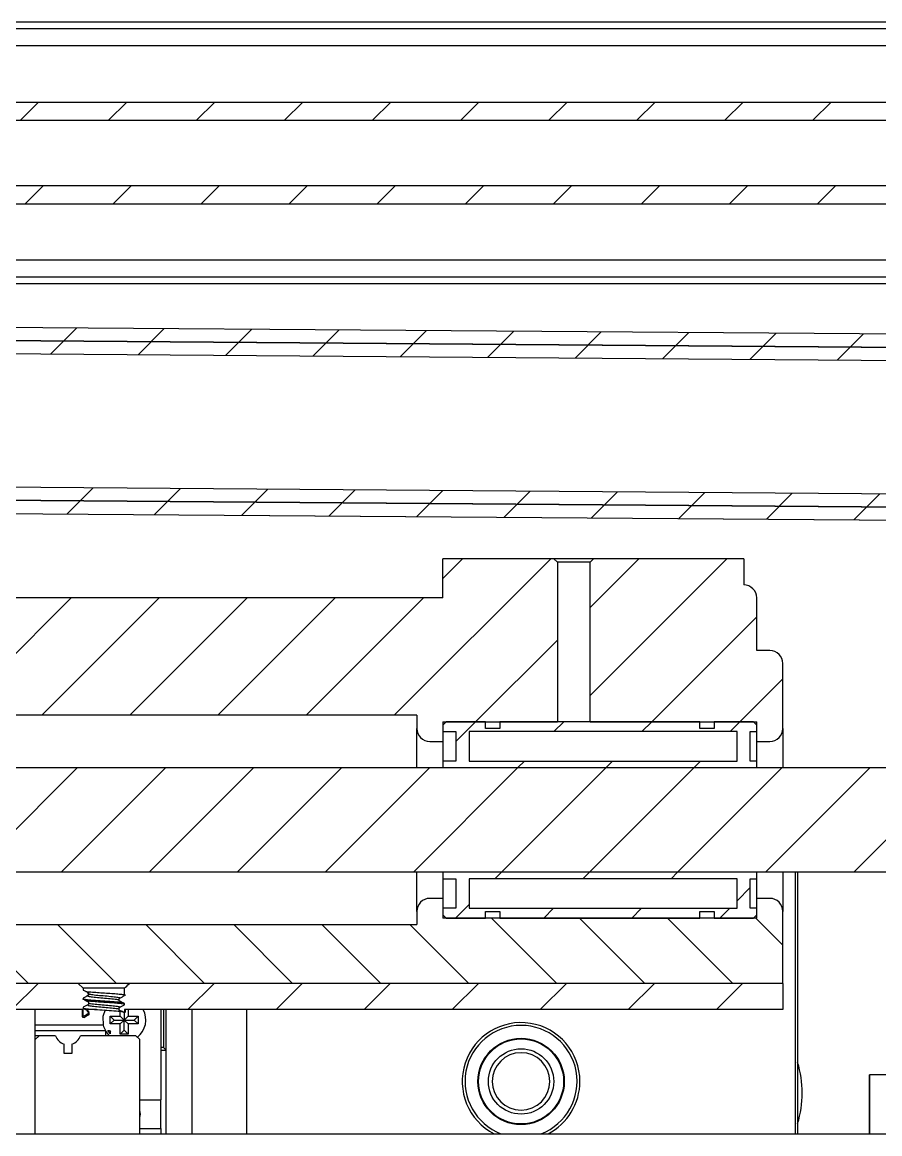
# Model space of a CAD drawing. Header units: millimetres. Extents: x -300 to 1184, y 5 to 1469.
# Drawn here: x 740.3 to 784, y 679.6 to 736.2 of the extents above; entities that cross this region are included whole.
import ezdxf

# ---------------------------------------------------------------- set-up
doc = ezdxf.new("R2010")
doc.units = ezdxf.units.MM

msp = doc.modelspace()

# ---------------------------------------------------------------- hatches: boundary and pattern name
at = {"linetype": 'Continuous', "lineweight": 18}
h = msp.add_hatch(dxfattribs=at)
h.set_pattern_fill('ANSI31', style=0)
h.paths.add_polyline_path([(686.414, 732.169), (686.414, 731.236), (931.081, 731.236), (931.081, 732.169)], flags=0)
h = msp.add_hatch(dxfattribs=at)
h.set_pattern_fill('ANSI31', style=0)
h.paths.add_polyline_path([(931.081, 726.969), (931.081, 727.902), (686.414, 727.902), (686.414, 726.969)], flags=0)
h = msp.add_hatch(dxfattribs=at)
h.set_pattern_fill('ANSI31', style=0)
edge = h.paths.add_edge_path(flags=0)
edge.add_line((919.395, 719.31), (919.364, 719.31))
edge.add_line((919.364, 719.31), (699.779, 720.977))
edge.add_arc((699.748, 716.236), 4.741, 89.6263, 269.6263)
edge.add_line((699.717, 711.495), (919.333, 709.828))
edge.add_arc((919.364, 714.569), 4.741, 269.6263, 449.6263)
edge = h.paths.add_edge_path(flags=0)
edge.add_arc((699.748, 716.236), 3.408, 89.4801, 269.4801, ccw=False)
edge.add_line((699.779, 719.644), (919.364, 717.977))
edge.add_line((919.364, 717.977), (919.395, 717.977))
edge.add_arc((919.364, 714.569), 3.408, -90.5199, 89.4801, ccw=False)
edge.add_line((919.333, 711.161), (699.717, 712.828))
h = msp.add_hatch(dxfattribs=at)
h.set_pattern_fill('ANSI31', style=0)
edge = h.paths.add_edge_path(flags=0)
edge.add_arc((761.095, 700.236), 0.667, 180, 270)
edge.add_line((761.095, 699.569), (761.762, 699.569))
edge.add_line((761.762, 699.569), (761.762, 700.569))
edge.add_line((761.762, 700.569), (767.595, 700.569))
edge.add_line((767.595, 700.569), (767.595, 708.702))
edge.add_line((767.595, 708.702), (767.412, 708.886))
edge.add_line((767.412, 708.886), (761.762, 708.886))
edge.add_line((761.762, 708.886), (761.762, 706.884))
edge.add_line((761.762, 706.884), (729.095, 706.884))
edge.add_line((729.095, 706.884), (729.095, 708.886))
edge.add_line((729.095, 708.886), (722.778, 708.886))
edge.add_line((722.778, 708.886), (722.595, 708.702))
edge.add_line((722.595, 708.702), (722.595, 700.569))
edge.add_line((722.595, 700.569), (729.095, 700.569))
edge.add_line((729.095, 700.569), (729.095, 699.569))
edge.add_line((729.095, 699.569), (729.762, 699.569))
edge.add_arc((729.762, 700.236), 0.667, 270, 360)
edge.add_line((730.428, 700.236), (730.428, 700.902))
edge.add_line((730.428, 700.902), (760.428, 700.902))
edge.add_line((760.428, 700.902), (760.428, 700.236))
h = msp.add_hatch(dxfattribs=at)
h.set_pattern_fill('ANSI31', style=0)
edge = h.paths.add_edge_path(flags=0)
edge.add_arc((778.428, 700.236), 0.667, 270, 360)
edge.add_line((779.095, 700.236), (779.095, 703.537))
edge.add_arc((778.428, 703.537), 0.667, 0, 90)
edge.add_line((778.428, 704.204), (777.762, 704.204))
edge.add_line((777.762, 704.204), (777.762, 706.886))
edge.add_arc((777.095, 706.886), 0.667, 0, 90)
edge.add_line((777.095, 707.552), (777.095, 708.886))
edge.add_line((777.095, 708.886), (769.445, 708.886))
edge.add_line((769.445, 708.886), (769.262, 708.702))
edge.add_line((769.262, 708.702), (769.262, 700.569))
edge.add_line((769.262, 700.569), (777.762, 700.569))
edge.add_line((777.762, 700.569), (777.762, 699.569))
edge.add_line((777.762, 699.569), (778.428, 699.569))
h = msp.add_hatch(dxfattribs=at)
h.set_pattern_fill('ANSI31', style=0)
h.paths.add_polyline_path([(762.428, 700.069), (762.428, 698.569), (761.762, 698.569), (761.762, 698.236), (777.762, 698.236), (777.762, 698.569), (777.428, 698.569), (777.428, 700.069), (777.762, 700.069), (777.762, 700.402), (777.595, 700.569), (775.595, 700.569), (775.595, 700.236), (774.862, 700.236), (774.862, 700.569), (764.662, 700.569), (764.662, 700.236), (763.928, 700.236), (763.928, 700.569), (761.928, 700.569), (761.762, 700.402), (761.762, 700.069)], flags=0)
h.paths.add_polyline_path([(776.762, 700.069), (776.762, 698.569), (763.095, 698.569), (763.095, 700.069)], flags=0)
h = msp.add_hatch(dxfattribs=at)
h.set_pattern_fill('ANSI31', style=0)
h.paths.add_polyline_path([(682.414, 692.902), (927.081, 692.902), (927.081, 698.236), (682.414, 698.236)], flags=0)
h = msp.add_hatch(dxfattribs=at)
h.set_pattern_fill('ANSI31', style=0)
h.paths.add_polyline_path([(761.762, 692.902), (761.762, 692.569), (762.428, 692.569), (762.428, 691.069), (761.762, 691.069), (761.762, 690.736), (761.928, 690.569), (763.928, 690.569), (763.928, 690.902), (764.662, 690.902), (764.662, 690.569), (774.862, 690.569), (774.862, 690.902), (775.595, 690.902), (775.595, 690.569), (777.595, 690.569), (777.762, 690.736), (777.762, 691.069), (777.428, 691.069), (777.428, 692.569), (777.762, 692.569), (777.762, 692.902)], flags=0)
h.paths.add_polyline_path([(776.762, 692.569), (776.762, 691.069), (763.095, 691.069), (763.095, 692.569)], flags=0)
h = msp.add_hatch(dxfattribs=at)
h.set_pattern_fill('ANSI31', angle=90, style=0)
edge = h.paths.add_edge_path(flags=0)
edge.add_arc((761.095, 690.902), 0.667, 90, 180)
edge.add_line((760.428, 690.902), (760.428, 690.236))
edge.add_line((760.428, 690.236), (730.428, 690.236))
edge.add_line((730.428, 690.236), (730.428, 690.902))
edge.add_arc((729.762, 690.902), 0.667, 0, 90)
edge.add_line((729.762, 691.569), (729.095, 691.569))
edge.add_line((729.095, 691.569), (729.095, 690.569))
edge.add_line((729.095, 690.569), (713.095, 690.569))
edge.add_line((713.095, 690.569), (713.095, 691.569))
edge.add_line((713.095, 691.569), (712.428, 691.569))
edge.add_arc((712.428, 690.902), 0.667, 90, 180)
edge.add_line((711.762, 690.902), (711.762, 687.236))
edge.add_line((711.762, 687.236), (779.095, 687.236))
edge.add_line((779.095, 687.236), (779.095, 690.902))
edge.add_arc((778.428, 690.902), 0.667, 0, 90)
edge.add_line((778.428, 691.569), (777.762, 691.569))
edge.add_line((777.762, 691.569), (777.762, 690.569))
edge.add_line((777.762, 690.569), (761.762, 690.569))
edge.add_line((761.762, 690.569), (761.762, 691.569))
edge.add_line((761.762, 691.569), (761.095, 691.569))
h = msp.add_hatch(dxfattribs=at)
h.set_pattern_fill('ANSI31', style=0)
edge = h.paths.add_edge_path(flags=0)
edge.add_line((743.427, 686.893), (743.427, 686.986))
edge.add_spline(control_points=[(743.427, 686.986), (743.34, 687.069), (743.254, 687.152), (743.167, 687.236)], knot_values=[0.007987, 0.007987, 0.007987, 0.007987, 0.008533, 0.008533, 0.008533, 0.008533], weights=[1, 1, 1, 1], degree=3, periodic=0)
edge.add_line((743.167, 687.236), (711.762, 687.236))
edge.add_line((711.762, 687.236), (711.762, 685.902))
edge.add_line((711.762, 685.902), (743.427, 685.902))
edge.add_line((743.427, 685.902), (743.427, 685.551))
edge.add_spline(control_points=[(743.427, 685.551), (743.47, 685.575), (743.512, 685.599), (743.555, 685.623), (743.578, 685.637), (743.602, 685.65), (743.626, 685.664), (743.649, 685.677), (743.673, 685.69), (743.696, 685.704)], knot_values=[0, 0, 0, 0, 0.00022, 0.00022, 0.00022, 0.000342, 0.000342, 0.000342, 0.000464, 0.000464, 0.000464, 0.000464], weights=[1, 1, 1, 1, 1, 1, 1, 1, 1, 1], degree=3, periodic=0)
edge.add_line((743.696, 685.704), (743.696, 685.82))
edge.add_spline(control_points=[(743.696, 685.82), (743.655, 685.841), (743.613, 685.862), (743.572, 685.884), (743.548, 685.896), (743.524, 685.909), (743.499, 685.921), (743.475, 685.934), (743.451, 685.947), (743.427, 685.959)], knot_values=[0, 0, 0, 0, 0.00021, 0.00021, 0.00021, 0.000332, 0.000332, 0.000332, 0.000454, 0.000454, 0.000454, 0.000454], weights=[1, 1, 1, 1, 1, 1, 1, 1, 1, 1], degree=3, periodic=0)
edge.add_line((743.427, 685.959), (743.427, 686.018))
edge.add_spline(control_points=[(743.427, 686.018), (743.47, 686.042), (743.512, 686.066), (743.555, 686.09), (743.578, 686.104), (743.602, 686.117), (743.626, 686.13), (743.649, 686.144), (743.673, 686.157), (743.696, 686.17)], knot_values=[0, 0, 0, 0, 0.00022, 0.00022, 0.00022, 0.000342, 0.000342, 0.000342, 0.000464, 0.000464, 0.000464, 0.000464], weights=[1, 1, 1, 1, 1, 1, 1, 1, 1, 1], degree=3, periodic=0)
edge.add_line((743.696, 686.17), (743.696, 686.287))
edge.add_spline(control_points=[(743.696, 686.287), (743.655, 686.308), (743.613, 686.329), (743.572, 686.35), (743.548, 686.363), (743.524, 686.375), (743.499, 686.388), (743.475, 686.401), (743.451, 686.413), (743.427, 686.426)], knot_values=[0, 0, 0, 0, 0.00021, 0.00021, 0.00021, 0.000332, 0.000332, 0.000332, 0.000454, 0.000454, 0.000454, 0.000454], weights=[1, 1, 1, 1, 1, 1, 1, 1, 1, 1], degree=3, periodic=0)
edge.add_line((743.427, 686.426), (743.427, 686.484))
edge.add_spline(control_points=[(743.427, 686.484), (743.47, 686.509), (743.512, 686.533), (743.555, 686.557), (743.578, 686.57), (743.602, 686.584), (743.626, 686.597), (743.649, 686.61), (743.673, 686.624), (743.696, 686.637)], knot_values=[0, 0, 0, 0, 0.00022, 0.00022, 0.00022, 0.000342, 0.000342, 0.000342, 0.000464, 0.000464, 0.000464, 0.000464], weights=[1, 1, 1, 1, 1, 1, 1, 1, 1, 1], degree=3, periodic=0)
edge.add_line((743.696, 686.637), (743.696, 686.754))
edge.add_spline(control_points=[(743.696, 686.754), (743.655, 686.775), (743.613, 686.796), (743.572, 686.817), (743.548, 686.83), (743.524, 686.842), (743.499, 686.855), (743.475, 686.867), (743.451, 686.88), (743.427, 686.893)], knot_values=[0, 0, 0, 0, 0.00021, 0.00021, 0.00021, 0.000332, 0.000332, 0.000332, 0.000454, 0.000454, 0.000454, 0.000454], weights=[1, 1, 1, 1, 1, 1, 1, 1, 1, 1], degree=3, periodic=0)
h = msp.add_hatch(dxfattribs=at)
h.set_pattern_fill('ANSI31', style=0)
edge = h.paths.add_edge_path(flags=0)
edge.add_spline(control_points=[(745.784, 687.236), (745.776, 687.228), (745.768, 687.221), (745.76, 687.213), (745.682, 687.137), (745.603, 687.061), (745.524, 686.986)], knot_values=[0.003476, 0.003476, 0.003476, 0.003476, 0.003525, 0.003525, 0.003525, 0.004017, 0.004017, 0.004017, 0.004017], weights=[1, 1, 1, 1, 1, 1, 1], degree=3, periodic=0)
edge.add_line((745.524, 686.986), (745.524, 686.612))
edge.add_spline(control_points=[(745.524, 686.612), (745.481, 686.588), (745.439, 686.564), (745.397, 686.54), (745.373, 686.526), (745.349, 686.513), (745.326, 686.499), (745.302, 686.486), (745.278, 686.473), (745.255, 686.459)], knot_values=[0, 0, 0, 0, 0.00022, 0.00022, 0.00022, 0.000342, 0.000342, 0.000342, 0.000464, 0.000464, 0.000464, 0.000464], weights=[1, 1, 1, 1, 1, 1, 1, 1, 1, 1], degree=3, periodic=0)
edge.add_line((745.255, 686.459), (745.255, 686.343))
edge.add_spline(control_points=[(745.255, 686.343), (745.296, 686.322), (745.338, 686.301), (745.379, 686.279), (745.404, 686.267), (745.428, 686.254), (745.452, 686.242), (745.476, 686.229), (745.5, 686.217), (745.524, 686.204)], knot_values=[0, 0, 0, 0, 0.00021, 0.00021, 0.00021, 0.000332, 0.000332, 0.000332, 0.000454, 0.000454, 0.000454, 0.000454], weights=[1, 1, 1, 1, 1, 1, 1, 1, 1, 1], degree=3, periodic=0)
edge.add_line((745.524, 686.204), (745.524, 686.145))
edge.add_spline(control_points=[(745.524, 686.145), (745.481, 686.121), (745.439, 686.097), (745.397, 686.073), (745.373, 686.06), (745.349, 686.046), (745.326, 686.033), (745.302, 686.019), (745.278, 686.006), (745.255, 685.993)], knot_values=[0, 0, 0, 0, 0.00022, 0.00022, 0.00022, 0.000342, 0.000342, 0.000342, 0.000464, 0.000464, 0.000464, 0.000464], weights=[1, 1, 1, 1, 1, 1, 1, 1, 1, 1], degree=3, periodic=0)
edge.add_line((745.255, 685.993), (745.255, 685.876))
edge.add_spline(control_points=[(745.255, 685.876), (745.296, 685.855), (745.338, 685.834), (745.379, 685.813), (745.404, 685.8), (745.428, 685.788), (745.452, 685.775), (745.476, 685.763), (745.5, 685.75), (745.524, 685.737)], knot_values=[0, 0, 0, 0, 0.00021, 0.00021, 0.00021, 0.000332, 0.000332, 0.000332, 0.000454, 0.000454, 0.000454, 0.000454], weights=[1, 1, 1, 1, 1, 1, 1, 1, 1, 1], degree=3, periodic=0)
edge.add_line((745.524, 685.737), (745.524, 685.902))
edge.add_line((745.524, 685.902), (779.095, 685.902))
edge.add_line((779.095, 685.902), (779.095, 687.236))
edge.add_line((779.095, 687.236), (745.784, 687.236))

# ---------------------------------------------------------------- linework, layer by layer
at = {"color": 7, "linetype": 'Continuous', "lineweight": 25}
for p, q in [((931.081, 736.236), (686.414, 736.236)), ((931.081, 735.902), (686.414, 735.902)), ((931.081, 735.036), (686.414, 735.036)), ((686.414, 732.169), (931.081, 732.169)), ((686.414, 731.236), (931.081, 731.236)), ((931.081, 727.902), (686.414, 727.902)), ((931.081, 726.969), (686.414, 726.969)), ((931.081, 724.102), (686.414, 724.102)), ((931.081, 723.236), (686.414, 723.236)), ((929.748, 722.902), (686.414, 722.902)), ((919.364, 719.31), (699.779, 720.977)), ((912.547, 719.362), (702.3, 720.958)), ((699.779, 719.644), (919.364, 717.977)), ((919.333, 711.161), (699.717, 712.828)), ((699.717, 711.495), (919.333, 709.828)), ((704.489, 711.458), (912.475, 709.88)), ((761.762, 706.884), (761.762, 708.886)), ((767.412, 708.886), (761.762, 708.886)), ((767.412, 708.886), (767.595, 708.702)), ((769.445, 708.886), (767.412, 708.886)), ((767.595, 708.702), (767.595, 700.569)), ((769.262, 708.702), (767.595, 708.702)), ((769.262, 708.702), (769.445, 708.886)), ((769.262, 700.569), (769.262, 708.702)), ((777.095, 708.886), (769.445, 708.886)), ((777.095, 708.886), (777.095, 707.552)), ((761.762, 706.884), (729.095, 706.884)), ((777.762, 704.204), (777.762, 706.886)), ((778.428, 704.204), (777.762, 704.204)), ((779.095, 700.236), (779.095, 703.537)), ((760.428, 700.902), (730.428, 700.902)), ((760.428, 700.902), (760.428, 700.236)), ((761.928, 700.569), (761.762, 700.402)), ((761.762, 700.569), (767.595, 700.569)), ((761.762, 700.569), (761.762, 699.569)), ((761.762, 700.402), (761.762, 700.069)), ((763.928, 700.569), (761.928, 700.569)), ((763.928, 700.236), (763.928, 700.569)), ((774.862, 700.569), (764.662, 700.569)), ((764.662, 700.569), (764.662, 700.236)), ((769.262, 700.569), (777.762, 700.569)), ((774.862, 700.236), (774.862, 700.569)), ((777.595, 700.569), (775.595, 700.569)), ((775.595, 700.569), (775.595, 700.236)), ((777.762, 700.402), (777.595, 700.569)), ((777.762, 699.569), (777.762, 700.569)), ((777.762, 700.069), (777.762, 700.402)), ((760.428, 698.236), (760.428, 700.236)), ((761.762, 700.069), (762.428, 700.069)), ((762.428, 700.069), (762.428, 698.569)), ((776.762, 700.069), (763.095, 700.069)), ((763.095, 700.069), (763.095, 698.569)), ((764.662, 700.236), (763.928, 700.236)), ((775.595, 700.236), (774.862, 700.236)), ((776.762, 698.569), (776.762, 700.069)), ((777.428, 700.069), (777.762, 700.069)), ((777.428, 698.569), (777.428, 700.069)), ((779.095, 700.236), (779.095, 698.236)), ((761.095, 699.569), (761.762, 699.569)), ((761.762, 699.569), (761.762, 698.569)), ((777.762, 699.569), (778.428, 699.569)), ((777.762, 698.569), (777.762, 699.569)), ((682.414, 698.236), (927.081, 698.236)), ((762.428, 698.569), (761.762, 698.569)), ((761.762, 698.569), (761.762, 698.236)), ((761.762, 698.236), (777.762, 698.236)), ((763.095, 698.569), (776.762, 698.569)), ((777.762, 698.569), (777.428, 698.569)), ((777.762, 698.236), (777.762, 698.569)), ((927.081, 692.902), (682.414, 692.902)), ((760.428, 690.902), (760.428, 692.902)), ((777.762, 692.902), (761.762, 692.902)), ((761.762, 692.902), (761.762, 692.569)), ((761.762, 692.569), (762.428, 692.569)), ((761.762, 692.569), (761.762, 691.569)), ((762.428, 692.569), (762.428, 691.069)), ((776.762, 692.569), (763.095, 692.569)), ((763.095, 692.569), (763.095, 691.069)), ((776.762, 691.069), (776.762, 692.569)), ((777.428, 692.569), (777.762, 692.569)), ((777.428, 691.069), (777.428, 692.569)), ((777.762, 692.569), (777.762, 692.902)), ((777.762, 691.569), (777.762, 692.569)), ((779.095, 692.902), (779.095, 690.902)), ((779.746, 679.569), (779.746, 692.902)), ((779.846, 692.902), (779.846, 679.569)), ((761.762, 691.569), (761.095, 691.569)), ((761.762, 691.569), (761.762, 690.569)), ((777.762, 690.569), (777.762, 691.569)), ((778.428, 691.569), (777.762, 691.569)), ((760.428, 690.902), (760.428, 690.236)), ((762.428, 691.069), (761.762, 691.069)), ((761.762, 691.069), (761.762, 690.736)), ((763.095, 691.069), (776.762, 691.069)), ((763.928, 690.902), (764.662, 690.902)), ((763.928, 690.569), (763.928, 690.902)), ((764.662, 690.902), (764.662, 690.569)), ((774.862, 690.902), (775.595, 690.902)), ((774.862, 690.569), (774.862, 690.902)), ((775.595, 690.902), (775.595, 690.569)), ((777.762, 691.069), (777.428, 691.069)), ((777.762, 690.736), (777.762, 691.069)), ((779.095, 687.236), (779.095, 690.902)), ((730.428, 690.236), (760.428, 690.236)), ((761.762, 690.736), (761.928, 690.569)), ((777.762, 690.569), (761.762, 690.569)), ((761.928, 690.569), (763.928, 690.569)), ((764.662, 690.569), (774.862, 690.569)), ((775.595, 690.569), (777.595, 690.569)), ((777.595, 690.569), (777.762, 690.736)), ((779.095, 687.236), (711.762, 687.236)), ((743.167, 687.236), (711.762, 687.236)), ((743.167, 687.236), (743.427, 686.986)), ((743.427, 686.986), (743.427, 686.893)), ((745.524, 686.986), (743.427, 686.986)), ((745.524, 686.612), (745.524, 686.986)), ((779.095, 687.236), (745.784, 687.236)), ((779.095, 687.236), (779.095, 685.902)), ((743.427, 686.426), (743.383, 686.411)), ((743.427, 686.484), (743.427, 686.426)), ((743.696, 686.754), (743.63, 686.728)), ((743.696, 686.754), (743.696, 686.637)), ((743.696, 686.287), (743.696, 686.17)), ((745.255, 686.343), (745.255, 686.459)), ((743.427, 685.902), (711.762, 685.902)), ((740.979, 679.569), (740.979, 685.902)), ((743.376, 685.902), (743.376, 685.525)), ((743.427, 686.018), (743.427, 685.959)), ((743.427, 685.551), (743.427, 685.902)), ((744.105, 685.902), (743.525, 685.902)), ((743.696, 685.82), (743.696, 685.704)), ((743.696, 685.766), (743.712, 685.756)), ((743.712, 685.756), (743.712, 685.639)), ((745.255, 685.876), (745.255, 685.993)), ((745.309, 685.572), (745.309, 685.82)), ((745.489, 685.786), (745.553, 685.77)), ((745.512, 685.743), (745.512, 685.369)), ((745.524, 686.145), (745.524, 686.204)), ((745.524, 685.902), (745.524, 685.737)), ((779.095, 685.902), (745.524, 685.902)), ((745.565, 685.76), (745.524, 685.737)), ((745.576, 685.76), (745.576, 685.902)), ((745.716, 685.902), (745.716, 685.572)), ((747.379, 685.902), (747.379, 681.298)), ((747.512, 685.902), (747.512, 683.969)), ((747.646, 679.569), (747.646, 685.902)), ((748.979, 679.569), (748.979, 685.902)), ((751.746, 685.902), (751.746, 679.569)), ((744.445, 685.102), (740.979, 685.102)), ((744.796, 685.166), (744.796, 685.572)), ((744.796, 685.572), (744.999, 685.369)), ((744.796, 685.166), (744.999, 685.369)), ((744.999, 685.369), (745.512, 685.369)), ((745.309, 685.572), (745.512, 685.369)), ((745.309, 685.166), (745.512, 685.369)), ((745.309, 684.652), (745.309, 685.166)), ((745.716, 685.572), (745.512, 685.369)), ((745.716, 685.166), (745.512, 685.369)), ((745.512, 685.369), (746.026, 685.369)), ((745.512, 684.856), (745.512, 685.369)), ((745.716, 685.166), (745.716, 684.652)), ((746.229, 685.572), (746.026, 685.369)), ((746.026, 685.369), (746.229, 685.166)), ((746.229, 685.572), (746.229, 685.166)), ((740.979, 684.836), (744.55, 684.836)), ((741.179, 684.569), (740.979, 684.569)), ((741.179, 684.569), (740.979, 684.369)), ((742.012, 684.569), (741.179, 684.569)), ((746.112, 684.569), (743.28, 684.569)), ((744.55, 684.836), (744.55, 684.569)), ((744.671, 684.836), (744.76, 684.836)), ((744.817, 684.656), (744.671, 684.836)), ((744.76, 684.836), (744.817, 684.764)), ((744.817, 684.656), (744.817, 684.764)), ((745.309, 684.652), (745.512, 684.856)), ((745.716, 684.652), (745.512, 684.856)), ((746.312, 684.369), (746.112, 684.569)), ((742.447, 683.665), (742.447, 684.139)), ((742.844, 684.139), (742.844, 683.665)), ((746.312, 679.569), (746.312, 684.369)), ((747.512, 683.969), (747.379, 683.969)), ((747.646, 683.836), (747.512, 683.969)), ((742.844, 683.665), (742.447, 683.665)), ((747.379, 683.836), (747.646, 683.836)), ((783.509, 682.569), (783.508, 682.569)), ((783.509, 679.569), (783.509, 682.569)), ((784.642, 682.569), (783.509, 682.569)), ((746.312, 681.298), (747.379, 681.298)), ((747.379, 679.84), (747.379, 681.298)), ((686.414, 679.569), (929.748, 679.569)), ((746.312, 679.84), (747.379, 679.84)), ((747.379, 679.84), (747.379, 679.569))]:
    msp.add_line(p, q, dxfattribs=at)
at = {"color": 7, "linetype": 'Continuous'}
for p, q in [((919.395, 718.644), (699.779, 720.31)), ((699.779, 720.31), (919.395, 718.644)), ((699.717, 712.161), (919.333, 710.494)), ((919.333, 710.494), (699.717, 712.161))]:
    msp.add_line(p, q, dxfattribs=at)
at = {"color": 7, "linetype": 'Continuous', "lineweight": 25, "flags": 128}
for points in [[(744.538, 685.88), (744.426, 685.542), (744.445, 685.102)], [(743.712, 685.639), (743.648, 685.599), (743.585, 685.558), (743.484, 685.494)], [(783.508, 682.569), (783.508, 682.441), (783.508, 682.062), (783.508, 681.446), (783.508, 680.616), (783.508, 679.606), (783.508, 679.569)], [(746.312, 680.39), (746.346, 680.569), (746.312, 680.749)]]:
    msp.add_lwpolyline(points, dxfattribs=at)
at = {"color": 7, "linetype": 'Continuous', "lineweight": 25}
for radius in [2.2, 2.167, 1.667]:
    msp.add_circle((765.746, 682.236), radius, dxfattribs=at)
for centre, radius, start, end in [((777.095, 706.886), 0.667, 0, 90), ((778.428, 703.537), 0.667, 0, 90), ((761.095, 700.236), 0.667, 180, 270), ((778.428, 700.236), 0.667, 270, 0), ((761.095, 690.902), 0.667, 90, 180), ((778.428, 690.902), 0.667, 0, 90), ((745.512, 685.369), 1.1, 307.6133, 29.0025), ((745.512, 685.369), 1.1, 194.0297, 209.0025), ((765.746, 682.236), 3, 0, 242.734), ((742.646, 684.775), 0.667, 198.008, 252.6595), ((742.646, 684.775), 0.667, 287.3405, 341.992), ((745.512, 685.369), 1.1, 209.0025, 226.6582), ((765.746, 682.236), 2.857, 90, 248.9569), ((765.746, 682.236), 2.857, 291.0431, 90), ((765.746, 682.236), 1.467, 0, 180), ((774.746, 681.65), 5.333, 342.9893, 17.0107), ((765.746, 682.236), 1.467, 180, 0), ((765.746, 682.236), 3, 297.266, 0)]:
    msp.add_arc(centre, radius, start, end, dxfattribs=at)
for points, knots in [([(743.427, 686.893), (743.451, 686.88), (743.499, 686.855), (743.589, 686.808), (743.655, 686.775), (743.696, 686.754)], [0, 0, 0, 0, 0.269169, 0.538339, 1, 1, 1, 1]), ([(743.55, 686.828), (743.589, 686.823), (743.691, 686.811), (743.966, 686.787), (744.322, 686.761), (744.7, 686.739), (745.052, 686.712), (745.337, 686.686), (745.533, 686.663), (745.561, 686.646), (745.575, 686.637)], [0, 0, 0, 0, 0.08069, 0.211974, 0.343352, 0.474702, 0.605985, 0.737354, 0.868717, 1, 1, 1, 1]), ([(745.524, 686.986), (745.603, 687.061), (745.69, 687.144), (745.776, 687.228), (745.784, 687.236)], [0, 0, 0, 0, 0.908963, 1, 1, 1, 1]), ([(743.696, 686.637), (743.673, 686.624), (743.625, 686.597), (743.536, 686.546), (743.47, 686.508), (743.427, 686.484)], [0, 0, 0, 0, 0.263355, 0.526711, 1, 1, 1, 1]), ([(743.427, 686.439), (743.486, 686.429), (743.609, 686.409), (744.025, 686.373), (744.533, 686.341), (745.014, 686.307), (745.328, 686.282), (745.394, 686.269), (745.401, 686.268)], [0, 0, 0, 0, 0.180571, 0.3816676, 0.5777507, 0.776397, 0.9759262, 1, 1, 1, 1]), ([(743.427, 686.426), (743.451, 686.413), (743.499, 686.388), (743.589, 686.341), (743.655, 686.308), (743.696, 686.287)], [0, 0, 0, 0, 0.269169, 0.538339, 1, 1, 1, 1]), ([(743.553, 686.36), (743.627, 686.352), (743.777, 686.336), (744.11, 686.309), (744.48, 686.285), (744.853, 686.261), (745.179, 686.234), (745.422, 686.211), (745.492, 686.197), (745.524, 686.19)], [0, 0, 0, 0, 0.1422459, 0.2899035, 0.437673, 0.5853136, 0.7329485, 0.8807177, 1, 1, 1, 1]), ([(743.64, 686.603), (743.642, 686.597), (743.65, 686.58), (743.813, 686.556), (744.126, 686.519), (744.52, 686.487), (744.895, 686.453), (745.168, 686.422), (745.232, 686.405), (745.255, 686.399)], [0, 0, 0, 0, 0.075693, 0.2380605, 0.406301, 0.5703201, 0.7364972, 0.9034176, 1, 1, 1, 1]), ([(743.66, 686.702), (743.711, 686.692), (743.814, 686.67), (744.151, 686.634), (744.546, 686.602), (744.925, 686.566), (745.223, 686.532), (745.286, 686.51), (745.318, 686.499)], [0, 0, 0, 0, 0.163741, 0.333645, 0.498573, 0.666849, 0.83446, 1, 1, 1, 1]), ([(745.255, 686.459), (745.278, 686.473), (745.326, 686.499), (745.415, 686.55), (745.481, 686.588), (745.524, 686.612)], [0, 0, 0, 0, 0.263355, 0.526711, 1, 1, 1, 1]), ([(745.524, 686.204), (745.5, 686.217), (745.452, 686.242), (745.362, 686.288), (745.296, 686.322), (745.255, 686.343)], [0, 0, 0, 0, 0.269169, 0.538339, 1, 1, 1, 1]), ([(743.696, 686.17), (743.673, 686.157), (743.625, 686.13), (743.536, 686.079), (743.47, 686.042), (743.427, 686.018)], [0, 0, 0, 0, 0.2633554, 0.5267107, 1, 1, 1, 1]), ([(743.427, 685.973), (743.432, 685.971), (743.462, 685.958), (743.678, 685.937), (743.961, 685.914), (744.105, 685.902)], [0, 0, 0, 0, 0.0836689, 0.5328482, 1, 1, 1, 1]), ([(743.427, 685.959), (743.451, 685.947), (743.499, 685.921), (743.589, 685.875), (743.655, 685.841), (743.696, 685.82)], [0, 0, 0, 0, 0.269169, 0.538339, 1, 1, 1, 1]), ([(743.696, 685.704), (743.673, 685.69), (743.625, 685.664), (743.536, 685.613), (743.47, 685.575), (743.427, 685.551)], [0, 0, 0, 0, 0.263355, 0.526711, 1, 1, 1, 1]), ([(743.696, 685.82), (743.689, 685.819), (743.642, 685.808), (743.602, 685.795), (743.632, 685.784), (743.633, 685.784)], [0, 0, 0, 0, 0.148576, 0.967751, 1, 1, 1, 1]), ([(743.641, 685.678), (743.636, 685.675), (743.605, 685.663), (743.663, 685.65), (743.712, 685.639)], [0, 0, 0, 0, 0.159147, 1, 1, 1, 1]), ([(743.638, 686.137), (743.646, 686.129), (743.666, 686.109), (743.871, 686.082), (744.205, 686.045), (744.605, 686.014), (744.964, 685.978), (745.203, 685.952), (745.243, 685.936), (745.255, 685.932)], [0, 0, 0, 0, 0.112697, 0.274686, 0.443006, 0.605212, 0.772574, 0.936988, 1, 1, 1, 1]), ([(743.696, 686.228), (743.7, 686.227), (743.729, 686.214), (743.935, 686.192), (744.282, 686.154), (744.686, 686.124), (745.044, 686.086), (745.271, 686.055), (745.351, 686.031), (745.321, 686.019), (745.321, 686.019)], [0, 0, 0, 0, 0.01958, 0.180641, 0.346834, 0.506896, 0.673207, 0.833973, 0.999049, 1, 1, 1, 1]), ([(744.105, 685.902), (744.118, 685.901), (744.284, 685.889), (744.646, 685.868), (745.105, 685.832), (745.395, 685.809), (745.443, 685.797), (745.448, 685.796)], [0, 0, 0, 0, 0.026425, 0.335633, 0.654607, 0.968, 1, 1, 1, 1]), ([(745.255, 685.993), (745.278, 686.006), (745.326, 686.033), (745.415, 686.084), (745.481, 686.121), (745.524, 686.145)], [0, 0, 0, 0, 0.2633554, 0.5267107, 1, 1, 1, 1]), ([(745.524, 685.737), (745.5, 685.75), (745.452, 685.775), (745.362, 685.822), (745.296, 685.855), (745.255, 685.876)], [0, 0, 0, 0, 0.269169, 0.538339, 1, 1, 1, 1]), ([(743.427, 685.551), (743.398, 685.541), (743.34, 685.522), (743.436, 685.503), (743.484, 685.494)], [0, 0, 0, 0, 0.503406, 1, 1, 1, 1]), ([(744.796, 685.572), (744.894, 685.572), (745.051, 685.572), (745.239, 685.572), (745.309, 685.572)], [0, 0, 0, 0, 0.629026, 1, 1, 1, 1]), ([(745.309, 685.166), (745.191, 685.166), (745.003, 685.166), (744.852, 685.166), (744.796, 685.166)], [0, 0, 0, 0, 0.629026, 1, 1, 1, 1]), ([(745.716, 685.572), (745.834, 685.572), (746.022, 685.572), (746.173, 685.572), (746.229, 685.572)], [0, 0, 0, 0, 0.629026, 1, 1, 1, 1]), ([(746.229, 685.166), (746.131, 685.166), (745.974, 685.166), (745.786, 685.166), (745.716, 685.166)], [0, 0, 0, 0, 0.629026, 1, 1, 1, 1]), ([(745.716, 684.652), (745.622, 684.652), (745.486, 684.652), (745.352, 684.652), (745.309, 684.652)], [0, 0, 0, 0, 0.684621, 1, 1, 1, 1])]:
    msp.add_open_spline(points, degree=3, knots=knots, dxfattribs=at)

doc.saveas('drawing.dxf')
